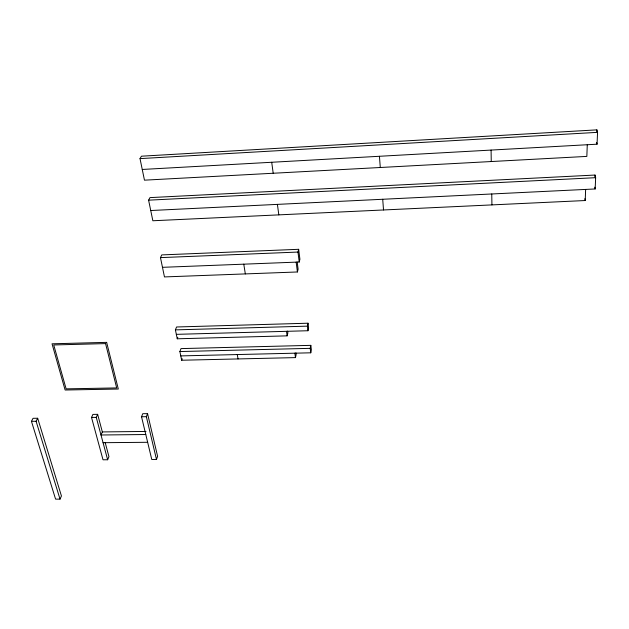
<?xml version="1.0" encoding="UTF-8"?>
<svg xmlns="http://www.w3.org/2000/svg" width="629" height="629" viewBox="0 0 629 629"><rect width="100%" height="100%" fill="white"/><g stroke="black" fill="none" stroke-linecap="round" stroke-linejoin="round"><path stroke-width="0.94" d="M150.74 210.526L595.168 188.959L595.647 177.685L594.995 175.051L149.961 197.616L148.601 200.171L152.855 220.763L585.222 200.533L585.63 189.423M587.274 144.733L586.841 156.401L144.466 180.169L140.015 158.618L141.439 156.196L596.874 129.865L597.55 132.349L597.055 144.19L142.248 169.46M594.916 176.922L594.995 175.051M596.803 131.681L596.874 129.865M180.782 355.904L310.765 352.806L311.371 349.795L310.805 345.352L181.003 348.6L179.886 351.548L181.679 360.236L295.473 357.61L296.133 354.591L295.897 352.83M310.765 352.806L310.199 348.348L310.805 345.352M176.332 334.345L307.958 330.736L308.587 327.772L308.006 323.212L176.56 326.986L175.405 329.879L177.252 338.795L287.146 335.855L287.854 332.898L287.595 331.09M307.958 330.736L307.377 326.152L308.006 323.212M162.479 267.325L299.231 262.018L299.915 259.234L298.657 249.304L161.739 254.91L160.474 257.623L164.46 276.925L297.423 271.972L298.107 269.165L297.195 262.034M299.231 262.018L297.965 252.056L298.657 249.304M156.472 459.453L157.596 456.316L147.556 413.63L142.744 413.701L141.533 416.76L151.77 459.477L156.472 459.453L146.36 416.689L147.556 413.63M181.679 360.236L182.237 358.75M177.252 338.795L177.818 337.333M102.417 432.202L97.644 414.338L92.911 414.409L91.527 417.444L103.014 459.791L107.645 459.76L108.943 456.654L105.177 442.549M60.022 499.135L61.438 495.99L37.677 418.246L33.046 418.309L31.45 421.32L55.588 499.135L60.022 499.135L36.089 421.265L37.677 418.246M107.645 459.76L96.268 417.373L97.644 414.338M140.015 158.618L597.55 132.349M148.601 200.171L595.647 177.685M160.474 257.623L297.965 252.056M175.405 329.879L307.377 326.152M179.886 351.548L310.199 348.348M91.527 417.444L96.268 417.373M141.533 416.76L146.36 416.689M31.45 421.32L36.089 421.265M145.999 431.439L102.346 431.926L101.002 434.993L145.786 434.521M103.07 442.698L147.65 442.289M596.606 142.508L597.055 144.19M594.743 187.175L595.168 188.959M584.828 198.725L585.222 200.533M237.282 354.559L238.037 358.931M243.777 264.172L245.334 273.914M286.51 331.326L287.146 335.855M294.867 353.183L295.473 357.61M271.712 162.266L273.198 173.25M277.405 204.378L278.82 214.866M296.149 262.136L297.423 271.972M379.436 156.283L380.293 167.495M382.715 199.267L383.525 209.968M491.084 150.079L491.257 161.535M491.76 193.976L491.925 204.897M106.647 342.365L52.034 343.804L65.117 390.011L118.307 389.036L106.647 342.365M105.57 343.599L53.724 344.959L66.124 388.864L116.68 387.92L105.57 343.599"/></g></svg>
